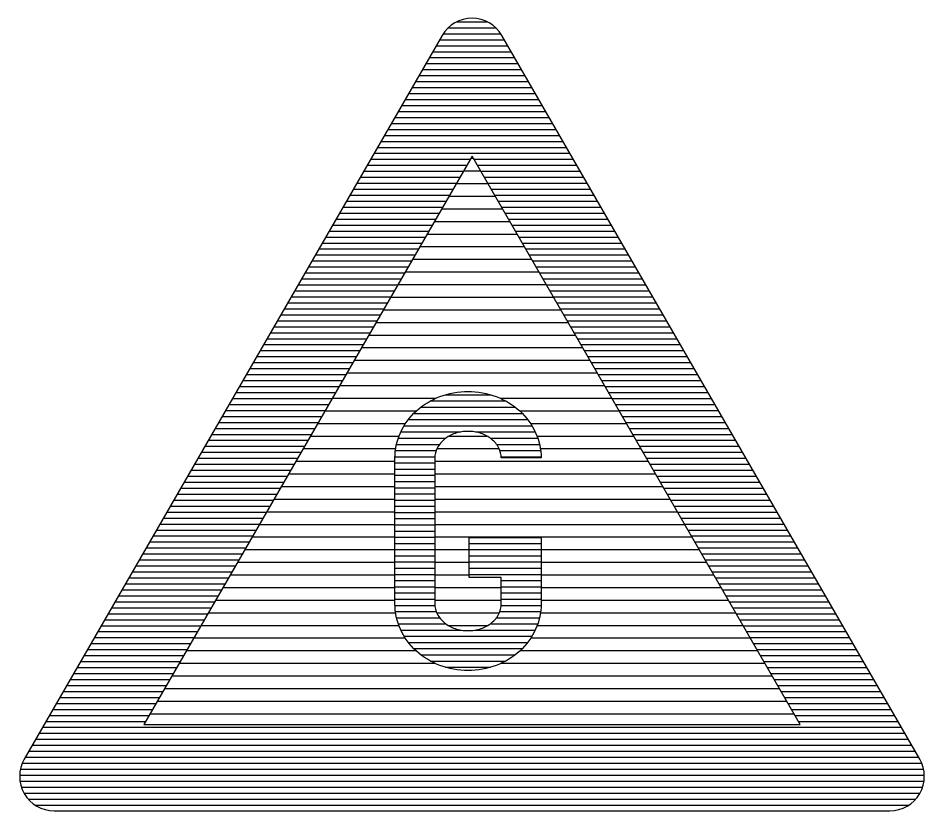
# Model space of a CAD drawing. Header units: millimetres. Extents: x -3 to 2253, y -3 to 1300.
# Drawn here: x 198.1 to 211.76, y 800.97 to 812.9 of the extents above; entities that cross this region are included whole.
import ezdxf

# ---------------------------------------------------------------- set-up
doc = ezdxf.new("R2010")
doc.units = ezdxf.units.MM
doc.layers.add('GEEL', color=2, linetype='Continuous')
doc.layers.add('VEILIG', color=7, linetype='Continuous')

# ---------------------------------------------------------------- blocks, each defined once
blk = doc.blocks.new('*X524')
at = {"color": 0}
for p, q in [((-0.327, 7.83), (0.138, 7.83)), ((-0.454, 7.74), (0.265, 7.74)), ((-0.582, 7.56), (0.392, 7.56)), ((-0.529, 7.65), (0.34, 7.65)), ((-0.686, 7.38), (0.496, 7.38)), ((-0.634, 7.47), (0.444, 7.47)), ((-0.738, 7.29), (0.548, 7.29)), ((-0.841, 7.11), (0.652, 7.11)), ((-0.789, 7.2), (0.6, 7.2)), ((-0.893, 7.02), (0.704, 7.02)), ((-0.997, 6.84), (0.808, 6.84)), ((-0.945, 6.93), (0.756, 6.93)), ((-1.049, 6.75), (0.86, 6.75)), ((-1.153, 6.57), (0.964, 6.57)), ((-1.101, 6.66), (0.912, 6.66)), ((-1.205, 6.48), (1.016, 6.48)), ((-1.309, 6.3), (1.12, 6.3)), ((-1.257, 6.39), (1.068, 6.39)), ((-1.361, 6.21), (1.172, 6.21)), ((-1.465, 6.03), (1.276, 6.03)), ((-1.413, 6.12), (1.224, 6.12)), ((-1.517, 5.94), (1.328, 5.94)), ((-1.621, 5.76), (-0.123, 5.76)), ((-1.569, 5.85), (1.38, 5.85)), ((-0.066, 5.76), (1.432, 5.76)), ((-1.673, 5.67), (-0.175, 5.67)), ((-0.014, 5.67), (1.484, 5.67)), ((-1.777, 5.49), (-0.279, 5.49)), ((-1.725, 5.58), (-0.227, 5.58)), ((0.038, 5.58), (1.536, 5.58)), ((0.09, 5.49), (1.588, 5.49)), ((-1.829, 5.4), (-0.331, 5.4)), ((0.142, 5.4), (1.64, 5.4)), ((-1.933, 5.22), (-0.435, 5.22)), ((-1.881, 5.31), (-0.383, 5.31)), ((0.194, 5.31), (1.692, 5.31)), ((0.246, 5.22), (1.743, 5.22)), ((-1.985, 5.13), (-0.487, 5.13)), ((0.298, 5.13), (1.795, 5.13)), ((-2.089, 4.95), (-0.591, 4.95)), ((-2.037, 5.04), (-0.539, 5.04)), ((0.35, 5.04), (1.847, 5.04)), ((0.402, 4.95), (1.899, 4.95)), ((-2.14, 4.86), (-0.643, 4.86)), ((0.454, 4.86), (1.951, 4.86)), ((-2.244, 4.68), (-0.747, 4.68)), ((-2.192, 4.77), (-0.695, 4.77)), ((0.506, 4.77), (2.003, 4.77)), ((0.558, 4.68), (2.055, 4.68)), ((-2.296, 4.59), (-0.799, 4.59)), ((0.61, 4.59), (2.107, 4.59)), ((-2.4, 4.41), (-0.903, 4.41)), ((-2.348, 4.5), (-0.851, 4.5)), ((0.662, 4.5), (2.159, 4.5)), ((0.714, 4.41), (2.211, 4.41)), ((-2.452, 4.32), (-0.955, 4.32)), ((0.766, 4.32), (2.263, 4.32)), ((-2.556, 4.14), (-1.059, 4.14)), ((-2.504, 4.23), (-1.007, 4.23)), ((0.817, 4.23), (2.315, 4.23)), ((0.869, 4.14), (2.367, 4.14)), ((-2.608, 4.05), (-1.111, 4.05)), ((0.921, 4.05), (2.419, 4.05)), ((-2.712, 3.87), (-1.214, 3.87)), ((-2.66, 3.96), (-1.163, 3.96)), ((0.973, 3.96), (2.471, 3.96)), ((1.025, 3.87), (2.523, 3.87)), ((-2.816, 3.69), (-1.318, 3.69)), ((-2.764, 3.78), (-1.266, 3.78)), ((1.077, 3.78), (2.575, 3.78)), ((1.129, 3.69), (2.627, 3.69)), ((-2.868, 3.6), (-1.37, 3.6)), ((1.181, 3.6), (2.679, 3.6)), ((-2.972, 3.42), (-1.474, 3.42)), ((-2.92, 3.51), (-1.422, 3.51)), ((1.233, 3.51), (2.731, 3.51)), ((1.285, 3.42), (2.783, 3.42)), ((-3.024, 3.33), (-1.526, 3.33)), ((1.337, 3.33), (2.835, 3.33)), ((-3.128, 3.15), (-1.63, 3.15)), ((-3.076, 3.24), (-1.578, 3.24)), ((1.389, 3.24), (2.887, 3.24)), ((1.441, 3.15), (2.939, 3.15)), ((-3.18, 3.06), (-1.682, 3.06)), ((1.493, 3.06), (2.991, 3.06)), ((-3.284, 2.88), (-1.786, 2.88)), ((-3.232, 2.97), (-1.734, 2.97)), ((1.545, 2.97), (3.043, 2.97)), ((1.597, 2.88), (3.094, 2.88)), ((-3.336, 2.79), (-1.838, 2.79)), ((1.649, 2.79), (3.146, 2.79)), ((-3.44, 2.61), (-1.942, 2.61)), ((-3.388, 2.7), (-1.89, 2.7)), ((1.701, 2.7), (3.198, 2.7)), ((1.753, 2.61), (3.25, 2.61)), ((-3.491, 2.52), (-1.994, 2.52)), ((1.805, 2.52), (3.302, 2.52)), ((-3.595, 2.34), (-2.098, 2.34)), ((-3.543, 2.43), (-2.046, 2.43)), ((1.857, 2.43), (3.354, 2.43)), ((1.909, 2.34), (3.406, 2.34)), ((-3.647, 2.25), (-2.15, 2.25)), ((1.961, 2.25), (3.458, 2.25)), ((-3.751, 2.07), (-2.254, 2.07)), ((-3.699, 2.16), (-2.202, 2.16)), ((2.013, 2.16), (3.51, 2.16)), ((2.065, 2.07), (3.562, 2.07)), ((-3.803, 1.98), (-2.306, 1.98)), ((2.117, 1.98), (3.614, 1.98)), ((-3.907, 1.8), (-2.41, 1.8)), ((-3.855, 1.89), (-2.358, 1.89)), ((2.168, 1.89), (3.666, 1.89)), ((2.22, 1.8), (3.718, 1.8)), ((-3.959, 1.71), (-2.462, 1.71)), ((2.272, 1.71), (3.77, 1.71)), ((-4.063, 1.53), (-2.565, 1.53)), ((-4.011, 1.62), (-2.514, 1.62)), ((2.324, 1.62), (3.822, 1.62)), ((2.376, 1.53), (3.874, 1.53)), ((-4.115, 1.44), (-2.617, 1.44)), ((2.428, 1.44), (3.926, 1.44)), ((-4.219, 1.26), (-2.721, 1.26)), ((-4.167, 1.35), (-2.669, 1.35)), ((2.48, 1.35), (3.978, 1.35)), ((2.532, 1.26), (4.03, 1.26)), ((-4.271, 1.17), (-2.773, 1.17)), ((2.584, 1.17), (4.082, 1.17)), ((-4.375, 0.99), (-2.877, 0.99)), ((-4.323, 1.08), (-2.825, 1.08)), ((2.636, 1.08), (4.134, 1.08)), ((2.688, 0.99), (4.186, 0.99)), ((-4.427, 0.9), (-2.929, 0.9)), ((2.74, 0.9), (4.238, 0.9)), ((-4.531, 0.72), (-3.033, 0.72)), ((-4.479, 0.81), (-2.981, 0.81)), ((2.792, 0.81), (4.29, 0.81)), ((2.844, 0.72), (4.342, 0.72)), ((-4.583, 0.63), (-3.085, 0.63)), ((2.896, 0.63), (4.394, 0.63)), ((-4.687, 0.45), (-3.189, 0.45)), ((-4.635, 0.54), (-3.137, 0.54)), ((2.948, 0.54), (4.445, 0.54)), ((3, 0.45), (4.497, 0.45)), ((-4.739, 0.36), (-3.241, 0.36)), ((3.052, 0.36), (4.549, 0.36)), ((-4.842, 0.18), (-3.345, 0.18)), ((-4.791, 0.27), (-3.293, 0.27)), ((3.104, 0.27), (4.601, 0.27)), ((3.156, 0.18), (4.653, 0.18)), ((-4.946, 0), (-3.449, 0)), ((-4.894, 0.09), (-3.397, 0.09)), ((3.208, 0.09), (4.705, 0.09)), ((3.26, 0), (4.757, 0)), ((-4.998, -0.09), (-3.501, -0.09)), ((3.312, -0.09), (4.809, -0.09)), ((-5.102, -0.27), (-3.605, -0.27)), ((-5.05, -0.18), (-3.553, -0.18)), ((3.364, -0.18), (4.861, -0.18)), ((3.416, -0.27), (4.913, -0.27)), ((-5.154, -0.36), (-3.657, -0.36)), ((3.468, -0.36), (4.965, -0.36)), ((-5.258, -0.54), (-3.761, -0.54)), ((-5.206, -0.45), (-3.709, -0.45)), ((3.519, -0.45), (5.017, -0.45)), ((3.571, -0.54), (5.069, -0.54)), ((-5.31, -0.63), (-3.813, -0.63)), ((3.623, -0.63), (5.121, -0.63)), ((-5.414, -0.81), (-3.916, -0.81)), ((-5.362, -0.72), (-3.865, -0.72)), ((3.675, -0.72), (5.173, -0.72)), ((3.727, -0.81), (5.225, -0.81)), ((-5.466, -0.9), (-3.968, -0.9)), ((3.779, -0.9), (5.277, -0.9)), ((-5.57, -1.08), (-4.072, -1.08)), ((-5.518, -0.99), (-4.02, -0.99)), ((3.831, -0.99), (5.329, -0.99)), ((3.883, -1.08), (5.381, -1.08)), ((-5.622, -1.17), (-4.124, -1.17)), ((3.935, -1.17), (5.433, -1.17)), ((-5.726, -1.35), (-4.228, -1.35)), ((-5.674, -1.26), (-4.176, -1.26)), ((3.987, -1.26), (5.485, -1.26)), ((4.039, -1.35), (5.537, -1.35)), ((-5.778, -1.44), (-4.28, -1.44)), ((4.091, -1.44), (5.589, -1.44)), ((-5.882, -1.62), (-4.384, -1.62)), ((-5.83, -1.53), (-4.332, -1.53)), ((4.143, -1.53), (5.641, -1.53)), ((4.195, -1.62), (5.693, -1.62)), ((-5.934, -1.71), (-4.436, -1.71)), ((4.247, -1.71), (5.745, -1.71)), ((-6.038, -1.89), (-4.54, -1.89)), ((-5.986, -1.8), (-4.488, -1.8)), ((4.299, -1.8), (5.796, -1.8)), ((4.351, -1.89), (5.848, -1.89)), ((-6.09, -1.98), (-4.592, -1.98)), ((4.403, -1.98), (5.9, -1.98)), ((-6.193, -2.16), (-4.696, -2.16)), ((-6.142, -2.07), (-4.644, -2.07)), ((4.455, -2.07), (5.952, -2.07)), ((4.507, -2.16), (6.004, -2.16)), ((-6.245, -2.25), (-4.748, -2.25)), ((4.559, -2.25), (6.056, -2.25)), ((-6.349, -2.43), (-4.852, -2.43)), ((-6.297, -2.34), (-4.8, -2.34)), ((4.611, -2.34), (6.108, -2.34)), ((4.663, -2.43), (6.16, -2.43)), ((-6.401, -2.52), (-4.904, -2.52)), ((4.715, -2.52), (6.212, -2.52)), ((-6.505, -2.7), (-5.008, -2.7)), ((-6.453, -2.61), (-4.956, -2.61)), ((4.767, -2.61), (6.264, -2.61)), ((4.819, -2.7), (6.316, -2.7)), ((-6.557, -2.79), (6.368, -2.79)), ((-6.661, -2.97), (6.472, -2.97)), ((-6.609, -2.88), (6.42, -2.88)), ((-6.713, -3.06), (6.524, -3.06)), ((-6.817, -3.24), (6.628, -3.24)), ((-6.765, -3.15), (6.576, -3.15)), ((-6.864, -3.33), (6.675, -3.33)), ((-6.903, -3.51), (6.714, -3.51)), ((-6.892, -3.42), (6.703, -3.42)), ((-6.898, -3.6), (6.709, -3.6)), ((-6.877, -3.69), (6.688, -3.69)), ((-6.838, -3.78), (6.649, -3.78)), ((-6.775, -3.87), (6.585, -3.87)), ((-6.672, -3.96), (6.483, -3.96))]:
    blk.add_line(p, q, dxfattribs=at)
blk = doc.blocks.new('*X523')
at = {"color": 0}
for p, q in [((-0.02, 5.89), (0.02, 5.89)), ((-0.13, 5.7), (0.13, 5.7)), ((-0.24, 5.51), (0.24, 5.51)), ((-0.349, 5.32), (0.349, 5.32)), ((-0.459, 5.13), (0.459, 5.13)), ((-0.569, 4.94), (0.569, 4.94)), ((-0.678, 4.75), (0.678, 4.75)), ((-0.788, 4.56), (0.788, 4.56)), ((-0.898, 4.37), (0.898, 4.37)), ((-1.007, 4.18), (1.007, 4.18)), ((-1.117, 3.99), (1.117, 3.99)), ((-1.227, 3.8), (1.227, 3.8)), ((-1.337, 3.61), (1.337, 3.61)), ((-1.446, 3.42), (1.446, 3.42)), ((-1.556, 3.23), (1.556, 3.23)), ((-1.666, 3.04), (1.666, 3.04)), ((-1.775, 2.85), (1.775, 2.85)), ((-1.885, 2.66), (1.885, 2.66)), ((-1.995, 2.47), (1.995, 2.47)), ((-2.104, 2.28), (-0.542, 2.28)), ((0.422, 2.28), (2.104, 2.28)), ((-2.214, 2.09), (-0.835, 2.09)), ((0.716, 2.09), (2.214, 2.09)), ((-2.324, 1.9), (-0.999, 1.9)), ((0.88, 1.9), (2.324, 1.9)), ((-2.433, 1.71), (-1.098, 1.71)), ((-0.344, 1.71), (0.225, 1.71)), ((0.979, 1.71), (2.433, 1.71)), ((-2.543, 1.52), (-1.149, 1.52)), ((-0.528, 1.52), (0.409, 1.52)), ((1.03, 1.52), (2.543, 1.52)), ((-2.653, 1.33), (-1.16, 1.33)), ((-0.56, 1.33), (2.653, 1.33)), ((-2.763, 1.14), (-1.16, 1.14)), ((-0.56, 1.14), (2.763, 1.14)), ((-2.872, 0.95), (-1.16, 0.95)), ((-0.56, 0.95), (2.872, 0.95)), ((-2.982, 0.76), (-1.16, 0.76)), ((-0.56, 0.76), (2.982, 0.76)), ((-3.092, 0.57), (-1.16, 0.57)), ((-0.56, 0.57), (3.092, 0.57)), ((-3.201, 0.38), (-1.16, 0.38)), ((-0.56, 0.38), (3.201, 0.38)), ((-3.311, 0.19), (-1.16, 0.19)), ((-0.56, 0.19), (3.311, 0.19)), ((-3.421, 0), (-1.16, 0)), ((-0.56, 0), (-0.041, 0)), ((1.04, 0), (3.421, 0)), ((-3.53, -0.19), (-1.16, -0.19)), ((-0.56, -0.19), (-0.041, -0.19)), ((1.04, -0.19), (3.53, -0.19)), ((-3.64, -0.38), (-1.16, -0.38)), ((-0.56, -0.38), (-0.041, -0.38)), ((1.04, -0.38), (3.64, -0.38)), ((-3.75, -0.57), (-1.16, -0.57)), ((-0.56, -0.57), (0.44, -0.57)), ((1.04, -0.57), (3.75, -0.57)), ((-3.86, -0.76), (-1.16, -0.76)), ((-0.56, -0.76), (0.44, -0.76)), ((1.04, -0.76), (3.86, -0.76)), ((-3.969, -0.95), (-1.15, -0.95)), ((-0.532, -0.95), (0.413, -0.95)), ((1.031, -0.95), (3.969, -0.95)), ((-4.079, -1.14), (-1.101, -1.14)), ((-0.359, -1.14), (0.24, -1.14)), ((0.982, -1.14), (4.079, -1.14)), ((-4.189, -1.33), (-1.005, -1.33)), ((0.885, -1.33), (4.189, -1.33)), ((-4.298, -1.52), (-0.845, -1.52)), ((0.725, -1.52), (4.298, -1.52)), ((-4.408, -1.71), (-0.561, -1.71)), ((0.442, -1.71), (4.408, -1.71)), ((-4.518, -1.9), (4.518, -1.9)), ((-4.627, -2.09), (4.627, -2.09)), ((-4.737, -2.28), (4.737, -2.28)), ((-4.847, -2.47), (4.847, -2.47))]:
    blk.add_line(p, q, dxfattribs=at)
blk = doc.blocks.new('*X522')
at = {"color": 0}
for p, q in [((-0.405, 2.33), (0.286, 2.33)), ((-0.629, 2.237), (0.51, 2.237)), ((-0.876, 2.05), (0.757, 2.05)), ((-0.771, 2.144), (0.651, 2.144)), ((-0.958, 1.957), (0.839, 1.957)), ((-1.022, 1.864), (0.902, 1.864)), ((-1.11, 1.678), (-0.395, 1.678)), ((-1.072, 1.771), (-0.169, 1.771)), ((0.05, 1.771), (0.953, 1.771)), ((0.275, 1.678), (0.991, 1.678)), ((-1.137, 1.584), (-0.489, 1.584)), ((0.37, 1.584), (1.017, 1.584)), ((-1.159, 1.398), (-0.559, 1.398)), ((-1.153, 1.491), (-0.54, 1.491)), ((0.421, 1.491), (1.034, 1.491)), ((0.44, 1.398), (1.04, 1.398)), ((-1.16, 1.305), (-0.56, 1.305)), ((-1.16, 1.212), (-0.56, 1.212)), ((-1.16, 1.118), (-0.56, 1.118)), ((-1.16, 1.025), (-0.56, 1.025)), ((-1.16, 0.932), (-0.56, 0.932)), ((-1.16, 0.839), (-0.56, 0.839)), ((-1.16, 0.746), (-0.56, 0.746)), ((-1.16, 0.652), (-0.56, 0.652)), ((-1.16, 0.559), (-0.56, 0.559)), ((-1.16, 0.466), (-0.56, 0.466)), ((-1.16, 0.373), (-0.56, 0.373)), ((-1.16, 0.28), (-0.56, 0.28)), ((-1.16, 0.186), (-0.56, 0.186)), ((-1.16, 0.093), (-0.56, 0.093)), ((-1.16, 0), (-0.56, 0)), ((-0.041, 0.093), (1.04, 0.093)), ((-0.041, 0), (1.04, 0)), ((-1.16, -0.093), (-0.56, -0.093)), ((-0.041, -0.093), (1.04, -0.093)), ((-1.16, -0.186), (-0.56, -0.186)), ((-0.041, -0.186), (1.04, -0.186)), ((-1.16, -0.28), (-0.56, -0.28)), ((-1.16, -0.373), (-0.56, -0.373)), ((-0.041, -0.28), (1.04, -0.28)), ((-0.041, -0.373), (1.04, -0.373)), ((-1.16, -0.466), (-0.56, -0.466)), ((0.44, -0.466), (1.04, -0.466)), ((-1.16, -0.559), (-0.56, -0.559)), ((-1.16, -0.652), (-0.56, -0.652)), ((0.44, -0.559), (1.04, -0.559)), ((0.44, -0.652), (1.04, -0.652)), ((-1.16, -0.746), (-0.56, -0.746)), ((0.44, -0.746), (1.04, -0.746)), ((-1.159, -0.839), (-0.559, -0.839)), ((-1.153, -0.932), (-0.539, -0.932)), ((0.42, -0.932), (1.033, -0.932)), ((0.44, -0.839), (1.04, -0.839)), ((-1.136, -1.025), (-0.488, -1.025)), ((0.368, -1.025), (1.017, -1.025)), ((-1.109, -1.118), (-0.392, -1.118)), ((-1.071, -1.212), (-0.158, -1.212)), ((0.039, -1.212), (0.952, -1.212)), ((0.273, -1.118), (0.99, -1.118)), ((-1.021, -1.305), (0.901, -1.305)), ((-0.956, -1.398), (0.837, -1.398)), ((-0.874, -1.491), (0.755, -1.491)), ((-0.768, -1.584), (0.649, -1.584)), ((-0.626, -1.678), (0.506, -1.678)), ((-0.399, -1.771), (0.28, -1.771))]:
    blk.add_line(p, q, dxfattribs=at)
blk = doc.blocks.new('2012')
at = {"layer": 'VEILIG'}
blk.add_lwpolyline([(6.669, -3.255), (0.379, 7.639, 0.57735), (-0.519, 7.639), (-6.809, -3.255, 0.57735), (-6.36, -4.033), (6.22, -4.033, 0.57735)], format="xyb", close=True, dxfattribs=at)
blk.add_lwpolyline([(4.872, -2.736), (-0.07, 5.823), (-5.012, -2.736)], close=True, dxfattribs=at)
at = {"layer": 'VEILIG', "elevation": 16571892.768}
blk.add_lwpolyline([(-0.63, -0.921, 0.120011), (-0.594, -1.069, 0.104957), (-0.483, -1.204, 0.088923), (-0.326, -1.289, 0.080167), (-0.13, -1.321, 0.080167), (0.066, -1.289, 0.088923), (0.224, -1.204, 0.104957), (0.334, -1.069, 0.120011), (0.37, -0.921), (0.37, -0.521), (-0.111, -0.521), (-0.111, 0.079), (0.97, 0.079), (0.97, -0.921, -0.107291), (0.888, -1.299, -0.101711), (0.648, -1.628, -0.094701), (0.296, -1.843, -0.090278), (-0.13, -1.921, -0.090278), (-0.556, -1.843, -0.094701), (-0.908, -1.628, -0.101711), (-1.148, -1.299, -0.107291), (-1.23, -0.921), (-1.23, 1.279, -0.107291), (-1.148, 1.657, -0.101711), (-0.908, 1.986, -0.094701), (-0.556, 2.202, -0.090278), (-0.13, 2.279, -0.090278), (0.296, 2.202, -0.094701), (0.648, 1.986, -0.101711), (0.888, 1.657, -0.107291), (0.97, 1.279), (0.37, 1.279, 0.120011), (0.334, 1.427, 0.104957), (0.224, 1.562, 0.088923), (0.066, 1.647, 0.080167), (-0.13, 1.679, 0.080167), (-0.326, 1.647, 0.088923), (-0.483, 1.562, 0.104957), (-0.594, 1.427, 0.120011), (-0.63, 1.279)], format="xyb", close=True, dxfattribs=at)
at = {"layer": 'GEEL'}
blk.add_blockref('*X523', (-0.07, -0.101, 16571892.768), dxfattribs=at)
at = {"layer": 'VEILIG'}
for name, p in [('*X524', (0.024, 0.014, 16571892.768)), ('*X522', (-0.07, -0.101, 16571892.768))]:
    blk.add_blockref(name, p, dxfattribs=at)

msp = doc.modelspace()

# ---------------------------------------------------------------- block references
msp.add_blockref('2012', (205, 805))

doc.saveas('drawing.dxf')
